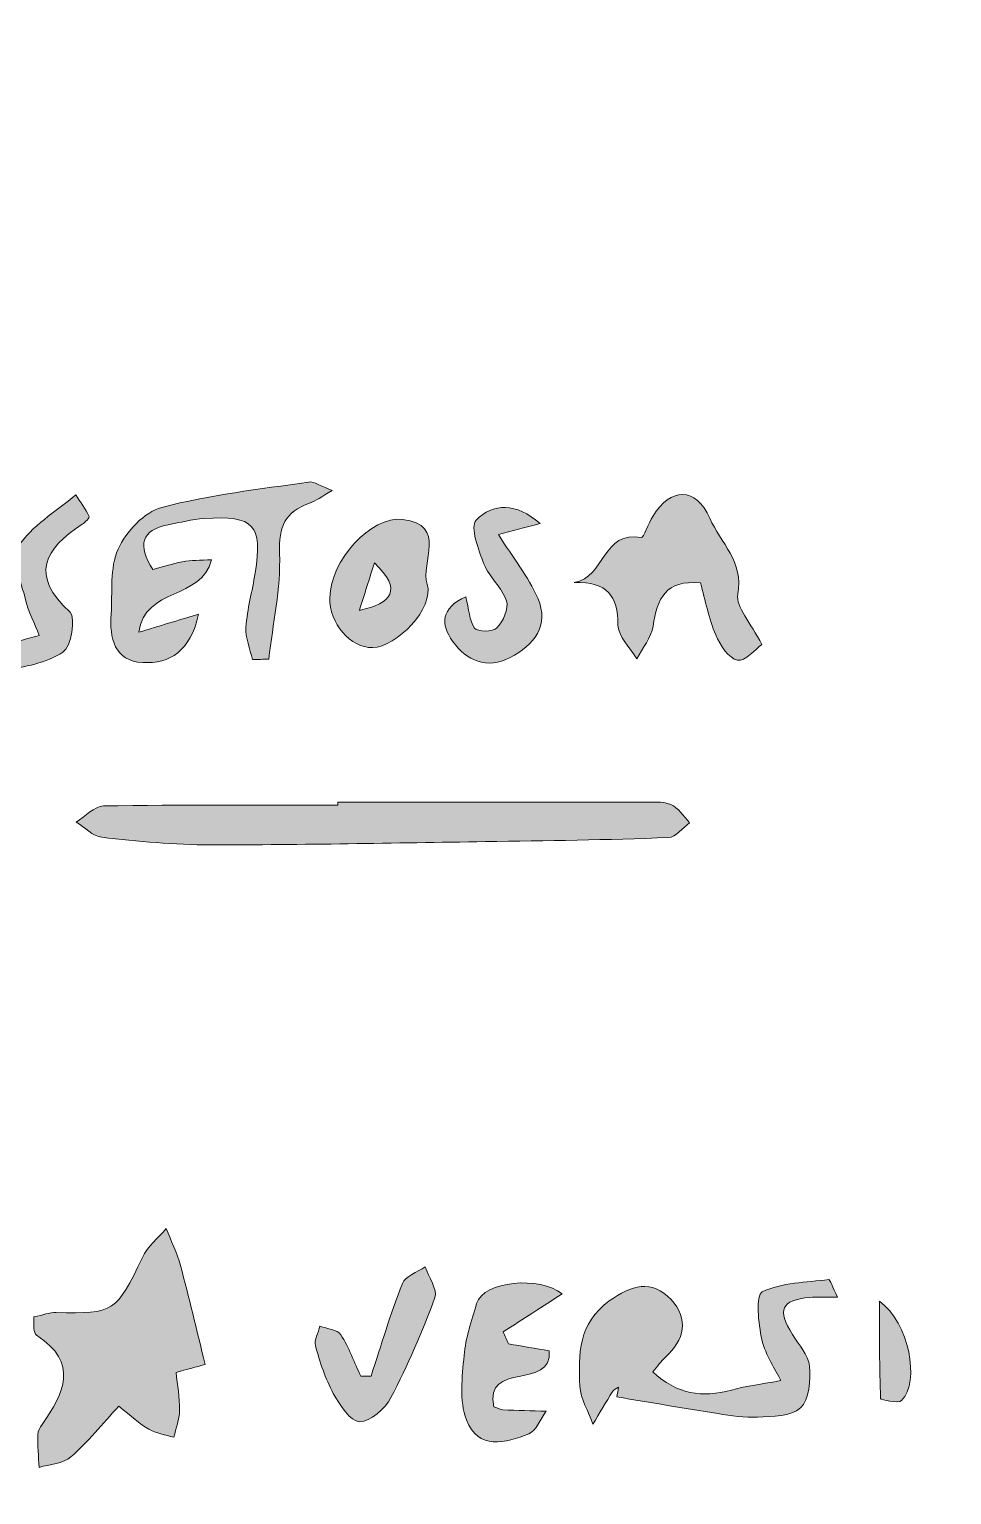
# Model space of a CAD drawing. Header units: inches. Extents: x 131 to 633, y -366 to -24.
# Drawn here: x 447.6 to 510.4, y -193.8 to -94 of the extents above; entities that cross this region are included whole.
import ezdxf

# ---------------------------------------------------------------- set-up
doc = ezdxf.new("R2010")
doc.units = ezdxf.units.IN
doc.header["$MEASUREMENT"] = 0
doc.layers.add('Layer 1', color=7, linetype='Continuous')

# ---------------------------------------------------------------- blocks, each defined once
blk = doc.blocks.new('block 3')
at = {"layer": 'Layer 1', "true_color": 0xffffff}
h = blk.add_hatch(color=7, dxfattribs=at)
h.dxf.hatch_style = 2
edge = h.paths.add_edge_path()
edge.add_spline(control_points=[(468.211, -125.441), (467.475, -125.858), (467.098, -126.15), (466.671, -126.299), (465.014, -126.878), (464.568, -127.894), (464.637, -129.715), (464.728, -132.102), (464.176, -134.512), (463.901, -136.913), (463.529, -136.923), (463.158, -136.933), (462.787, -136.943), (462.628, -136.208), (462.298, -135.46), (462.348, -134.739), (462.433, -133.504), (462.784, -132.29), (462.974, -131.059), (463.486, -127.742), (462.928, -127.134), (459.496, -127.341), (458.674, -127.391), (457.862, -127.613), (457.049, -127.774), (455.214, -128.136), (454.965, -129.145), (456.008, -130.816), (456.646, -130.644), (457.327, -130.413), (458.028, -130.286), (458.618, -130.179), (459.23, -130.194), (460.014, -130.143), (459.328, -132.905), (455.471, -131.984), (455.059, -135.084), (456.526, -134.64), (457.639, -134.303), (459.128, -133.852), (458.581, -136.358), (457.166, -137.245), (455.322, -137.147), (453.378, -137.044), (453.06, -135.479), (453.17, -133.847), (453.27, -132.356), (453.068, -130.711), (453.647, -129.427), (454.18, -128.242), (455.431, -126.896), (456.619, -126.584), (459.878, -125.728), (463.267, -125.357), (466.614, -124.857), (466.998, -124.8), (467.442, -125.146), (468.211, -125.441)], knot_values=[0, 0, 0, 0, 1, 1, 1, 2, 2, 2, 3, 3, 3, 4, 4, 4, 5, 5, 5, 6, 6, 6, 7, 7, 7, 8, 8, 8, 9, 9, 9, 10, 10, 10, 11, 11, 11, 12, 12, 12, 13, 13, 13, 14, 14, 14, 15, 15, 15, 16, 16, 16, 17, 17, 17, 18, 18, 18, 19, 19, 19, 19], degree=3, periodic=1)
h = blk.add_hatch(color=7, dxfattribs=at)
h.dxf.hatch_style = 2
edge = h.paths.add_edge_path()
edge.add_spline(control_points=[(497.466, -135.923), (497.036, -136.224), (496.324, -137.091), (495.811, -136.985), (495.214, -136.863), (494.624, -135.96), (494.331, -135.269), (493.856, -134.146), (493.625, -132.92), (493.288, -131.727), (490.913, -131.495), (490.332, -132.814), (490.062, -134.669), (489.947, -135.451), (489.338, -136.161), (488.954, -136.904), (488.503, -136.13), (487.679, -135.359), (487.675, -134.583), (487.664, -132.619), (486.985, -131.624), (484.69, -131.708), (486.814, -131.344), (486.641, -128.095), (489.269, -128.644), (489.415, -128.674), (489.739, -127.676), (490.037, -127.193), (491.274, -125.19), (492.966, -125.183), (493.925, -127.327), (494.663, -128.977), (496.241, -130.274), (495.833, -132.502), (495.677, -133.358), (496.712, -134.431), (497.466, -135.923)], knot_values=[0, 0, 0, 0, 1, 1, 1, 2, 2, 2, 3, 3, 3, 4, 4, 4, 5, 5, 5, 6, 6, 6, 7, 7, 7, 8, 8, 8, 9, 9, 9, 10, 10, 10, 11, 11, 11, 12, 12, 12, 12], degree=3, periodic=1)
h = blk.add_hatch(color=7, dxfattribs=at)
h.dxf.hatch_style = 2
edge = h.paths.add_edge_path()
edge.add_spline(control_points=[(444.918, -136.232), (446.445, -135.806), (447.362, -135.55), (448.278, -135.295), (447.961, -134.49), (447.552, -133.707), (447.348, -132.874), (447.053, -131.67), (446.327, -130.058), (446.822, -129.283), (447.741, -127.845), (449.41, -126.887), (450.766, -125.728), (451.08, -126.216), (451.422, -126.691), (451.68, -127.207), (451.719, -127.285), (451.402, -127.6), (451.201, -127.731), (448.622, -129.412), (447.627, -131.199), (450.376, -133.726), (450.768, -134.087), (450.451, -136.065), (449.892, -136.436), (448.766, -137.185), (447.262, -137.448), (445.876, -137.658), (445.603, -137.7), (445.157, -136.605), (444.918, -136.232)], knot_values=[0, 0, 0, 0, 1, 1, 1, 2, 2, 2, 3, 3, 3, 4, 4, 4, 5, 5, 5, 6, 6, 6, 7, 7, 7, 8, 8, 8, 9, 9, 9, 10, 10, 10, 10], degree=3, periodic=1)
h = blk.add_hatch(color=7, dxfattribs=at)
h.dxf.hatch_style = 2
edge = h.paths.add_edge_path()
edge.add_spline(control_points=[(479.533, -128.437), (480.523, -130.001), (481.569, -131.291), (482.211, -132.758), (483.034, -134.634), (481.965, -135.962), (480.338, -136.804), (478.744, -137.629), (477.385, -137.028), (476.419, -135.69), (475.589, -134.542), (475.614, -133.441), (477.318, -132.666), (477.526, -133.514), (477.543, -134.289), (477.918, -134.807), (478.103, -135.064), (479.184, -135.067), (479.435, -134.794), (479.856, -134.337), (480.256, -133.462), (480.088, -132.952), (479.79, -132.043), (478.912, -131.336), (478.553, -130.434), (478.173, -129.476), (477.597, -127.891), (478.016, -127.457), (479.162, -126.269), (480.741, -126.26), (482.37, -127.683), (481.281, -127.973), (480.485, -128.184), (479.533, -128.437)], knot_values=[0, 0, 0, 0, 1, 1, 1, 2, 2, 2, 3, 3, 3, 4, 4, 4, 5, 5, 5, 6, 6, 6, 7, 7, 7, 8, 8, 8, 9, 9, 9, 10, 10, 10, 11, 11, 11, 11], degree=3, periodic=1)
h = blk.add_hatch(color=7, dxfattribs=at)
h.dxf.hatch_style = 2
edge = h.paths.add_edge_path()
edge.add_spline(control_points=[(468.056, -132.731), (468.105, -130.194), (470.848, -127.147), (473.009, -127.402), (476.084, -127.765), (474.213, -130.352), (474.681, -131.814), (475.206, -133.453), (472.569, -136.091), (470.983, -136.125), (469.455, -136.157), (468.021, -134.495), (468.056, -132.731)], knot_values=[0, 0, 0, 0, 1, 1, 1, 2, 2, 2, 3, 3, 3, 4, 4, 4, 4], degree=3, periodic=1)
edge = h.paths.add_edge_path()
edge.add_spline(control_points=[(471.091, -130.362), (470.751, -131.439), (470.411, -132.516), (470.071, -133.593), (472.266, -133.126), (473.044, -132.192), (471.091, -130.362)], knot_values=[0, 0, 0, 0, 1, 1, 1, 2, 2, 2, 2], degree=3, periodic=1)
h = blk.add_hatch(color=7, dxfattribs=at)
h.dxf.hatch_style = 2
edge = h.paths.add_edge_path()
edge.add_spline(control_points=[(468.614, -146.65), (475.507, -146.65), (482.4, -146.647), (489.292, -146.654), (489.956, -146.655), (490.682, -146.568), (491.263, -146.805), (491.777, -147.014), (492.129, -147.619), (492.552, -148.049), (492.076, -148.402), (491.61, -149.043), (491.121, -149.061), (486.969, -149.218), (482.812, -149.273), (478.657, -149.335), (472.428, -149.429), (466.198, -149.559), (459.968, -149.559), (457.488, -149.558), (455.002, -149.312), (452.533, -149.04), (451.923, -148.972), (451.373, -148.366), (450.795, -148.007), (451.415, -147.625), (452.03, -146.921), (452.656, -146.91), (457.974, -146.822), (463.294, -146.86), (468.614, -146.86), (468.614, -146.79), (468.614, -146.72), (468.614, -146.65)], knot_values=[0, 0, 0, 0, 1, 1, 1, 2, 2, 2, 3, 3, 3, 4, 4, 4, 5, 5, 5, 6, 6, 6, 7, 7, 7, 8, 8, 8, 9, 9, 9, 10, 10, 10, 11, 11, 11, 11], degree=3, periodic=1)
h = blk.add_hatch(color=7, dxfattribs=at)
h.dxf.hatch_style = 2
edge = h.paths.add_edge_path()
edge.add_spline(control_points=[(447.912, -181.69), (448.5, -181.57), (448.972, -181.381), (449.438, -181.392), (453.377, -181.488), (453.543, -181.354), (455.302, -177.637), (455.654, -176.893), (456.376, -176.325), (456.927, -175.676), (457.253, -176.516), (457.657, -177.335), (457.891, -178.201), (458.472, -180.348), (458.974, -182.516), (459.572, -184.933), (459.339, -184.996), (458.591, -185.198), (457.589, -185.469), (457.677, -186.303), (457.844, -187.182), (457.835, -188.058), (457.829, -188.669), (457.581, -189.276), (457.441, -189.885), (456.867, -189.707), (456.243, -189.618), (455.733, -189.328), (455.102, -188.97), (454.564, -188.445), (453.688, -187.759), (452.571, -188.974), (451.595, -190.208), (450.429, -191.226), (449.903, -191.685), (448.999, -191.713), (448.266, -191.936), (448.231, -191.19), (448.17, -190.443), (448.175, -189.697), (448.177, -189.468), (448.325, -189.214), (448.467, -189.015), (449.988, -186.886), (450.98, -184.802), (448.09, -182.942), (447.979, -182.871), (447.947, -182.646), (447.918, -182.485), (447.89, -182.326), (447.912, -182.157), (447.912, -181.69)], knot_values=[0, 0, 0, 0, 1, 1, 1, 2, 2, 2, 3, 3, 3, 4, 4, 4, 5, 5, 5, 6, 6, 6, 7, 7, 7, 8, 8, 8, 9, 9, 9, 10, 10, 10, 11, 11, 11, 12, 12, 12, 13, 13, 13, 14, 14, 14, 15, 15, 15, 16, 16, 16, 17, 17, 17, 17], degree=3, periodic=1)
h = blk.add_hatch(color=7, dxfattribs=at)
h.dxf.hatch_style = 2
edge = h.paths.add_edge_path()
edge.add_spline(control_points=[(470.867, -185.718), (471.561, -183.614), (472.185, -181.481), (472.999, -179.424), (473.199, -178.916), (474.016, -178.652), (474.55, -178.276), (474.79, -178.985), (475.405, -179.831), (475.206, -180.38), (474.36, -182.702), (473.368, -184.987), (472.22, -187.176), (471.82, -187.937), (470.807, -188.843), (470.088, -188.83), (469.468, -188.819), (468.727, -187.677), (468.297, -186.894), (467.745, -185.888), (467.386, -184.758), (467.079, -183.644), (466.974, -183.26), (467.273, -182.763), (467.388, -182.318), (467.873, -182.504), (468.572, -182.55), (468.803, -182.903), (469.372, -183.771), (469.725, -184.78), (470.166, -185.732), (470.4, -185.727), (470.633, -185.723), (470.867, -185.718)], knot_values=[0, 0, 0, 0, 1, 1, 1, 2, 2, 2, 3, 3, 3, 4, 4, 4, 5, 5, 5, 6, 6, 6, 7, 7, 7, 8, 8, 8, 9, 9, 9, 10, 10, 10, 11, 11, 11, 11], degree=3, periodic=1)
h = blk.add_hatch(color=7, dxfattribs=at)
h.dxf.hatch_style = 2
edge = h.paths.add_edge_path()
edge.add_spline(control_points=[(483.876, -180.122), (482.576, -180.961), (481.217, -181.838), (479.858, -182.714), (479.977, -182.985), (480.096, -183.256), (480.215, -183.527), (481.147, -183.685), (482.08, -183.843), (482.992, -183.998), (483.228, -186.704), (478.551, -184.661), (479.215, -187.813), (479.532, -187.919), (479.684, -188.009), (479.839, -188.016), (480.819, -188.057), (481.8, -188.08), (482.781, -188.109), (482.398, -188.64), (482.125, -189.444), (481.611, -189.651), (480.03, -190.288), (478.13, -190.752), (477.352, -188.698), (476.86, -187.4), (477.069, -185.778), (477.197, -184.322), (477.301, -183.122), (477.704, -181.938), (478.054, -180.771), (478.514, -179.235), (482.362, -178.897), (483.876, -180.122)], knot_values=[0, 0, 0, 0, 1, 1, 1, 2, 2, 2, 3, 3, 3, 4, 4, 4, 5, 5, 5, 6, 6, 6, 7, 7, 7, 8, 8, 8, 9, 9, 9, 10, 10, 10, 11, 11, 11, 11], degree=3, periodic=1)
h = blk.add_hatch(color=7, dxfattribs=at)
h.dxf.hatch_style = 2
edge = h.paths.add_edge_path()
edge.add_spline(control_points=[(502.616, -180.353), (501.689, -180.353), (501.212, -180.312), (500.745, -180.36), (498.781, -180.559), (498.487, -181.209), (499.545, -182.88), (499.987, -183.578), (500.641, -184.291), (500.707, -185.041), (500.792, -185.997), (500.688, -187.32), (500.094, -187.889), (499.478, -188.478), (498.186, -188.454), (497.179, -188.514), (496.283, -188.568), (495.365, -188.412), (494.469, -188.273), (492.177, -187.916), (489.892, -187.517), (487.604, -187.135), (487.637, -186.918), (487.67, -186.701), (487.703, -186.483), (487.572, -186.569), (487.393, -186.626), (487.318, -186.747), (486.856, -187.489), (486.418, -188.246), (485.971, -188.998), (485.661, -188.133), (485.129, -187.279), (485.083, -186.399), (484.971, -184.245), (484.973, -182.122), (487.083, -180.6), (488.581, -179.52), (489.965, -179.116), (491.284, -180.514), (492.532, -181.836), (492.198, -183.239), (490.897, -184.443), (490.605, -184.714), (490.374, -185.049), (490.047, -185.434), (491.666, -186.96), (493.415, -187.219), (495.391, -186.673), (496.299, -186.422), (497.244, -186.31), (498.765, -186.024), (498.417, -185.306), (497.723, -184.32), (497.471, -183.231), (497.222, -182.158), (497.047, -180.211), (497.492, -179.995), (498.828, -179.348), (500.481, -179.344), (502.018, -179.152), (502.117, -179.139), (502.282, -179.666), (502.616, -180.353)], knot_values=[0, 0, 0, 0, 1, 1, 1, 2, 2, 2, 3, 3, 3, 4, 4, 4, 5, 5, 5, 6, 6, 6, 7, 7, 7, 8, 8, 8, 9, 9, 9, 10, 10, 10, 11, 11, 11, 12, 12, 12, 13, 13, 13, 14, 14, 14, 15, 15, 15, 16, 16, 16, 17, 17, 17, 18, 18, 18, 19, 19, 19, 20, 20, 20, 21, 21, 21, 21], degree=3, periodic=1)
h = blk.add_hatch(color=7, dxfattribs=at)
h.dxf.hatch_style = 2
edge = h.paths.add_edge_path()
edge.add_spline(control_points=[(505.483, -180.623), (507.503, -182.083), (508.251, -186.097), (506.978, -187.38), (506.753, -187.608), (505.551, -187.325), (505.548, -187.249), (505.467, -185.134), (505.483, -183.015), (505.483, -180.623)], knot_values=[0, 0, 0, 0, 1, 1, 1, 2, 2, 2, 3, 3, 3, 3], degree=3, periodic=1)
at = {"layer": 'Layer 1', "lineweight": 0}
for points, knots in [([(130.614, -23.801), (298.166, -23.801), (465.718, -23.801), (633.325, -23.801), (633.325, -137.677), (633.325, -251.57), (633.325, -365.544), (465.792, -365.544), (298.203, -365.544), (130.614, -365.544), (130.614, -251.68), (130.614, -137.75), (130.614, -23.801)], [0, 0, 0, 0, 1, 1, 1, 2, 2, 2, 3, 3, 3, 4, 4, 4, 4]), ([(468.211, -125.441), (467.442, -125.146), (466.998, -124.8), (466.614, -124.857), (463.267, -125.357), (459.878, -125.728), (456.619, -126.584), (455.431, -126.896), (454.18, -128.242), (453.647, -129.427), (453.068, -130.711), (453.27, -132.356), (453.17, -133.847), (453.06, -135.479), (453.378, -137.044), (455.322, -137.147), (457.166, -137.245), (458.581, -136.358), (459.128, -133.852), (457.639, -134.303), (456.526, -134.64), (455.059, -135.084), (455.471, -131.984), (459.328, -132.905), (460.014, -130.143), (459.23, -130.194), (458.618, -130.179), (458.028, -130.286), (457.327, -130.413), (456.646, -130.644), (456.008, -130.816), (454.965, -129.145), (455.214, -128.136), (457.049, -127.774), (457.862, -127.613), (458.674, -127.391), (459.496, -127.341), (462.928, -127.134), (463.486, -127.742), (462.974, -131.059), (462.784, -132.29), (462.433, -133.504), (462.348, -134.739), (462.298, -135.46), (462.628, -136.208), (462.787, -136.943), (463.158, -136.933), (463.529, -136.923), (463.901, -136.913), (464.176, -134.512), (464.728, -132.102), (464.637, -129.715), (464.568, -127.894), (465.014, -126.878), (466.671, -126.299), (467.098, -126.15), (467.475, -125.858), (468.211, -125.441)], [0, 0, 0, 0, 1, 1, 1, 2, 2, 2, 3, 3, 3, 4, 4, 4, 5, 5, 5, 6, 6, 6, 7, 7, 7, 8, 8, 8, 9, 9, 9, 10, 10, 10, 11, 11, 11, 12, 12, 12, 13, 13, 13, 14, 14, 14, 15, 15, 15, 16, 16, 16, 17, 17, 17, 18, 18, 18, 19, 19, 19, 19]), ([(468.211, -125.441), (467.475, -125.858), (467.098, -126.15), (466.671, -126.299), (465.014, -126.878), (464.568, -127.894), (464.637, -129.715), (464.728, -132.102), (464.176, -134.512), (463.901, -136.913), (463.529, -136.923), (463.158, -136.933), (462.787, -136.943), (462.628, -136.208), (462.298, -135.46), (462.348, -134.739), (462.433, -133.504), (462.784, -132.29), (462.974, -131.059), (463.486, -127.742), (462.928, -127.134), (459.496, -127.341), (458.674, -127.391), (457.862, -127.613), (457.049, -127.774), (455.214, -128.136), (454.965, -129.145), (456.008, -130.816), (456.646, -130.644), (457.327, -130.413), (458.028, -130.286), (458.618, -130.179), (459.23, -130.194), (460.014, -130.143), (459.328, -132.905), (455.471, -131.984), (455.059, -135.084), (456.526, -134.64), (457.639, -134.303), (459.128, -133.852), (458.581, -136.358), (457.166, -137.245), (455.322, -137.147), (453.378, -137.044), (453.06, -135.479), (453.17, -133.847), (453.27, -132.356), (453.068, -130.711), (453.647, -129.427), (454.18, -128.242), (455.431, -126.896), (456.619, -126.584), (459.878, -125.728), (463.267, -125.357), (466.614, -124.857), (466.998, -124.8), (467.442, -125.146), (468.211, -125.441)], [0, 0, 0, 0, 1, 1, 1, 2, 2, 2, 3, 3, 3, 4, 4, 4, 5, 5, 5, 6, 6, 6, 7, 7, 7, 8, 8, 8, 9, 9, 9, 10, 10, 10, 11, 11, 11, 12, 12, 12, 13, 13, 13, 14, 14, 14, 15, 15, 15, 16, 16, 16, 17, 17, 17, 18, 18, 18, 19, 19, 19, 19]), ([(497.466, -135.923), (496.712, -134.431), (495.677, -133.358), (495.833, -132.502), (496.241, -130.274), (494.663, -128.977), (493.925, -127.327), (492.966, -125.183), (491.274, -125.19), (490.037, -127.193), (489.739, -127.676), (489.415, -128.674), (489.269, -128.644), (486.641, -128.095), (486.814, -131.344), (484.69, -131.708), (486.985, -131.624), (487.664, -132.619), (487.675, -134.583), (487.679, -135.359), (488.503, -136.13), (488.954, -136.904), (489.338, -136.161), (489.947, -135.451), (490.062, -134.669), (490.332, -132.814), (490.913, -131.495), (493.288, -131.727), (493.625, -132.92), (493.856, -134.146), (494.331, -135.269), (494.624, -135.96), (495.214, -136.863), (495.811, -136.985), (496.324, -137.091), (497.036, -136.224), (497.466, -135.923)], [0, 0, 0, 0, 1, 1, 1, 2, 2, 2, 3, 3, 3, 4, 4, 4, 5, 5, 5, 6, 6, 6, 7, 7, 7, 8, 8, 8, 9, 9, 9, 10, 10, 10, 11, 11, 11, 12, 12, 12, 12]), ([(497.466, -135.923), (497.036, -136.224), (496.324, -137.091), (495.811, -136.985), (495.214, -136.863), (494.624, -135.96), (494.331, -135.269), (493.856, -134.146), (493.625, -132.92), (493.288, -131.727), (490.913, -131.495), (490.332, -132.814), (490.062, -134.669), (489.947, -135.451), (489.338, -136.161), (488.954, -136.904), (488.503, -136.13), (487.679, -135.359), (487.675, -134.583), (487.664, -132.619), (486.985, -131.624), (484.69, -131.708), (486.814, -131.344), (486.641, -128.095), (489.269, -128.644), (489.415, -128.674), (489.739, -127.676), (490.037, -127.193), (491.274, -125.19), (492.966, -125.183), (493.925, -127.327), (494.663, -128.977), (496.241, -130.274), (495.833, -132.502), (495.677, -133.358), (496.712, -134.431), (497.466, -135.923)], [0, 0, 0, 0, 1, 1, 1, 2, 2, 2, 3, 3, 3, 4, 4, 4, 5, 5, 5, 6, 6, 6, 7, 7, 7, 8, 8, 8, 9, 9, 9, 10, 10, 10, 11, 11, 11, 12, 12, 12, 12]), ([(444.918, -136.232), (445.157, -136.605), (445.603, -137.7), (445.876, -137.658), (447.262, -137.448), (448.766, -137.185), (449.892, -136.436), (450.451, -136.065), (450.768, -134.087), (450.376, -133.726), (447.627, -131.199), (448.622, -129.412), (451.201, -127.731), (451.402, -127.6), (451.719, -127.285), (451.68, -127.207), (451.422, -126.691), (451.08, -126.216), (450.766, -125.728), (449.41, -126.887), (447.741, -127.845), (446.822, -129.283), (446.327, -130.058), (447.053, -131.67), (447.348, -132.874), (447.552, -133.707), (447.961, -134.49), (448.278, -135.295), (447.362, -135.55), (446.445, -135.806), (444.918, -136.232)], [0, 0, 0, 0, 1, 1, 1, 2, 2, 2, 3, 3, 3, 4, 4, 4, 5, 5, 5, 6, 6, 6, 7, 7, 7, 8, 8, 8, 9, 9, 9, 10, 10, 10, 10]), ([(444.918, -136.232), (446.445, -135.806), (447.362, -135.55), (448.278, -135.295), (447.961, -134.49), (447.552, -133.707), (447.348, -132.874), (447.053, -131.67), (446.327, -130.058), (446.822, -129.283), (447.741, -127.845), (449.41, -126.887), (450.766, -125.728), (451.08, -126.216), (451.422, -126.691), (451.68, -127.207), (451.719, -127.285), (451.402, -127.6), (451.201, -127.731), (448.622, -129.412), (447.627, -131.199), (450.376, -133.726), (450.768, -134.087), (450.451, -136.065), (449.892, -136.436), (448.766, -137.185), (447.262, -137.448), (445.876, -137.658), (445.603, -137.7), (445.157, -136.605), (444.918, -136.232)], [0, 0, 0, 0, 1, 1, 1, 2, 2, 2, 3, 3, 3, 4, 4, 4, 5, 5, 5, 6, 6, 6, 7, 7, 7, 8, 8, 8, 9, 9, 9, 10, 10, 10, 10]), ([(479.533, -128.437), (480.485, -128.184), (481.281, -127.973), (482.37, -127.683), (480.741, -126.26), (479.162, -126.269), (478.016, -127.457), (477.597, -127.891), (478.173, -129.476), (478.553, -130.434), (478.912, -131.336), (479.79, -132.043), (480.088, -132.952), (480.256, -133.462), (479.856, -134.337), (479.435, -134.794), (479.184, -135.067), (478.103, -135.064), (477.918, -134.807), (477.543, -134.289), (477.526, -133.514), (477.318, -132.666), (475.614, -133.441), (475.589, -134.542), (476.419, -135.69), (477.385, -137.028), (478.744, -137.629), (480.338, -136.804), (481.965, -135.962), (483.034, -134.634), (482.211, -132.758), (481.569, -131.291), (480.523, -130.001), (479.533, -128.437)], [0, 0, 0, 0, 1, 1, 1, 2, 2, 2, 3, 3, 3, 4, 4, 4, 5, 5, 5, 6, 6, 6, 7, 7, 7, 8, 8, 8, 9, 9, 9, 10, 10, 10, 11, 11, 11, 11]), ([(479.533, -128.437), (480.523, -130.001), (481.569, -131.291), (482.211, -132.758), (483.034, -134.634), (481.965, -135.962), (480.338, -136.804), (478.744, -137.629), (477.385, -137.028), (476.419, -135.69), (475.589, -134.542), (475.614, -133.441), (477.318, -132.666), (477.526, -133.514), (477.543, -134.289), (477.918, -134.807), (478.103, -135.064), (479.184, -135.067), (479.435, -134.794), (479.856, -134.337), (480.256, -133.462), (480.088, -132.952), (479.79, -132.043), (478.912, -131.336), (478.553, -130.434), (478.173, -129.476), (477.597, -127.891), (478.016, -127.457), (479.162, -126.269), (480.741, -126.26), (482.37, -127.683), (481.281, -127.973), (480.485, -128.184), (479.533, -128.437)], [0, 0, 0, 0, 1, 1, 1, 2, 2, 2, 3, 3, 3, 4, 4, 4, 5, 5, 5, 6, 6, 6, 7, 7, 7, 8, 8, 8, 9, 9, 9, 10, 10, 10, 11, 11, 11, 11]), ([(468.056, -132.731), (468.021, -134.495), (469.455, -136.157), (470.983, -136.125), (472.569, -136.091), (475.206, -133.453), (474.681, -131.814), (474.213, -130.352), (476.084, -127.765), (473.009, -127.402), (470.848, -127.147), (468.105, -130.194), (468.056, -132.731)], [0, 0, 0, 0, 1, 1, 1, 2, 2, 2, 3, 3, 3, 4, 4, 4, 4]), ([(468.056, -132.731), (468.105, -130.194), (470.848, -127.147), (473.009, -127.402), (476.084, -127.765), (474.213, -130.352), (474.681, -131.814), (475.206, -133.453), (472.569, -136.091), (470.983, -136.125), (469.455, -136.157), (468.021, -134.495), (468.056, -132.731)], [0, 0, 0, 0, 1, 1, 1, 2, 2, 2, 3, 3, 3, 4, 4, 4, 4]), ([(471.091, -130.362), (470.751, -131.439), (470.411, -132.516), (470.071, -133.593), (472.266, -133.126), (473.044, -132.192), (471.091, -130.362)], [0, 0, 0, 0, 1, 1, 1, 2, 2, 2, 2]), ([(471.091, -130.362), (473.044, -132.192), (472.266, -133.126), (470.071, -133.593), (470.411, -132.516), (470.751, -131.439), (471.091, -130.362)], [0, 0, 0, 0, 1, 1, 1, 2, 2, 2, 2]), ([(468.614, -146.65), (468.614, -146.72), (468.614, -146.79), (468.614, -146.86), (463.294, -146.86), (457.974, -146.822), (452.656, -146.91), (452.03, -146.921), (451.415, -147.625), (450.795, -148.007), (451.373, -148.366), (451.923, -148.972), (452.533, -149.04), (455.002, -149.312), (457.488, -149.558), (459.968, -149.559), (466.198, -149.559), (472.428, -149.429), (478.657, -149.335), (482.812, -149.273), (486.969, -149.218), (491.121, -149.061), (491.61, -149.043), (492.076, -148.402), (492.552, -148.049), (492.129, -147.619), (491.777, -147.014), (491.263, -146.805), (490.682, -146.568), (489.956, -146.655), (489.292, -146.654), (482.4, -146.647), (475.507, -146.65), (468.614, -146.65)], [0, 0, 0, 0, 1, 1, 1, 2, 2, 2, 3, 3, 3, 4, 4, 4, 5, 5, 5, 6, 6, 6, 7, 7, 7, 8, 8, 8, 9, 9, 9, 10, 10, 10, 11, 11, 11, 11]), ([(468.614, -146.65), (475.507, -146.65), (482.4, -146.647), (489.292, -146.654), (489.956, -146.655), (490.682, -146.568), (491.263, -146.805), (491.777, -147.014), (492.129, -147.619), (492.552, -148.049), (492.076, -148.402), (491.61, -149.043), (491.121, -149.061), (486.969, -149.218), (482.812, -149.273), (478.657, -149.335), (472.428, -149.429), (466.198, -149.559), (459.968, -149.559), (457.488, -149.558), (455.002, -149.312), (452.533, -149.04), (451.923, -148.972), (451.373, -148.366), (450.795, -148.007), (451.415, -147.625), (452.03, -146.921), (452.656, -146.91), (457.974, -146.822), (463.294, -146.86), (468.614, -146.86), (468.614, -146.79), (468.614, -146.72), (468.614, -146.65)], [0, 0, 0, 0, 1, 1, 1, 2, 2, 2, 3, 3, 3, 4, 4, 4, 5, 5, 5, 6, 6, 6, 7, 7, 7, 8, 8, 8, 9, 9, 9, 10, 10, 10, 11, 11, 11, 11]), ([(447.912, -181.69), (447.912, -182.157), (447.89, -182.326), (447.918, -182.485), (447.947, -182.646), (447.979, -182.871), (448.09, -182.942), (450.98, -184.802), (449.988, -186.886), (448.467, -189.015), (448.325, -189.214), (448.177, -189.468), (448.175, -189.697), (448.17, -190.443), (448.231, -191.19), (448.266, -191.936), (448.999, -191.713), (449.903, -191.685), (450.429, -191.226), (451.595, -190.208), (452.571, -188.974), (453.688, -187.759), (454.564, -188.445), (455.102, -188.97), (455.733, -189.328), (456.243, -189.618), (456.867, -189.707), (457.441, -189.885), (457.581, -189.276), (457.829, -188.669), (457.835, -188.058), (457.844, -187.182), (457.677, -186.303), (457.589, -185.469), (458.591, -185.198), (459.339, -184.996), (459.572, -184.933), (458.974, -182.516), (458.472, -180.348), (457.891, -178.201), (457.657, -177.335), (457.253, -176.516), (456.927, -175.676), (456.376, -176.325), (455.654, -176.893), (455.302, -177.637), (453.543, -181.354), (453.377, -181.488), (449.438, -181.392), (448.972, -181.381), (448.5, -181.57), (447.912, -181.69)], [0, 0, 0, 0, 1, 1, 1, 2, 2, 2, 3, 3, 3, 4, 4, 4, 5, 5, 5, 6, 6, 6, 7, 7, 7, 8, 8, 8, 9, 9, 9, 10, 10, 10, 11, 11, 11, 12, 12, 12, 13, 13, 13, 14, 14, 14, 15, 15, 15, 16, 16, 16, 17, 17, 17, 17]), ([(447.912, -181.69), (448.5, -181.57), (448.972, -181.381), (449.438, -181.392), (453.377, -181.488), (453.543, -181.354), (455.302, -177.637), (455.654, -176.893), (456.376, -176.325), (456.927, -175.676), (457.253, -176.516), (457.657, -177.335), (457.891, -178.201), (458.472, -180.348), (458.974, -182.516), (459.572, -184.933), (459.339, -184.996), (458.591, -185.198), (457.589, -185.469), (457.677, -186.303), (457.844, -187.182), (457.835, -188.058), (457.829, -188.669), (457.581, -189.276), (457.441, -189.885), (456.867, -189.707), (456.243, -189.618), (455.733, -189.328), (455.102, -188.97), (454.564, -188.445), (453.688, -187.759), (452.571, -188.974), (451.595, -190.208), (450.429, -191.226), (449.903, -191.685), (448.999, -191.713), (448.266, -191.936), (448.231, -191.19), (448.17, -190.443), (448.175, -189.697), (448.177, -189.468), (448.325, -189.214), (448.467, -189.015), (449.988, -186.886), (450.98, -184.802), (448.09, -182.942), (447.979, -182.871), (447.947, -182.646), (447.918, -182.485), (447.89, -182.326), (447.912, -182.157), (447.912, -181.69)], [0, 0, 0, 0, 1, 1, 1, 2, 2, 2, 3, 3, 3, 4, 4, 4, 5, 5, 5, 6, 6, 6, 7, 7, 7, 8, 8, 8, 9, 9, 9, 10, 10, 10, 11, 11, 11, 12, 12, 12, 13, 13, 13, 14, 14, 14, 15, 15, 15, 16, 16, 16, 17, 17, 17, 17]), ([(470.867, -185.718), (470.633, -185.723), (470.4, -185.727), (470.166, -185.732), (469.725, -184.78), (469.372, -183.771), (468.803, -182.903), (468.572, -182.55), (467.873, -182.504), (467.388, -182.318), (467.273, -182.763), (466.974, -183.26), (467.079, -183.644), (467.386, -184.758), (467.745, -185.888), (468.297, -186.894), (468.727, -187.677), (469.468, -188.819), (470.088, -188.83), (470.807, -188.843), (471.82, -187.937), (472.22, -187.176), (473.368, -184.987), (474.36, -182.702), (475.206, -180.38), (475.405, -179.831), (474.79, -178.985), (474.55, -178.276), (474.016, -178.652), (473.199, -178.916), (472.999, -179.424), (472.185, -181.481), (471.561, -183.614), (470.867, -185.718)], [0, 0, 0, 0, 1, 1, 1, 2, 2, 2, 3, 3, 3, 4, 4, 4, 5, 5, 5, 6, 6, 6, 7, 7, 7, 8, 8, 8, 9, 9, 9, 10, 10, 10, 11, 11, 11, 11]), ([(470.867, -185.718), (471.561, -183.614), (472.185, -181.481), (472.999, -179.424), (473.199, -178.916), (474.016, -178.652), (474.55, -178.276), (474.79, -178.985), (475.405, -179.831), (475.206, -180.38), (474.36, -182.702), (473.368, -184.987), (472.22, -187.176), (471.82, -187.937), (470.807, -188.843), (470.088, -188.83), (469.468, -188.819), (468.727, -187.677), (468.297, -186.894), (467.745, -185.888), (467.386, -184.758), (467.079, -183.644), (466.974, -183.26), (467.273, -182.763), (467.388, -182.318), (467.873, -182.504), (468.572, -182.55), (468.803, -182.903), (469.372, -183.771), (469.725, -184.78), (470.166, -185.732), (470.4, -185.727), (470.633, -185.723), (470.867, -185.718)], [0, 0, 0, 0, 1, 1, 1, 2, 2, 2, 3, 3, 3, 4, 4, 4, 5, 5, 5, 6, 6, 6, 7, 7, 7, 8, 8, 8, 9, 9, 9, 10, 10, 10, 11, 11, 11, 11]), ([(483.876, -180.122), (482.362, -178.897), (478.514, -179.235), (478.054, -180.771), (477.704, -181.938), (477.301, -183.122), (477.197, -184.322), (477.069, -185.778), (476.86, -187.4), (477.352, -188.698), (478.13, -190.752), (480.03, -190.288), (481.611, -189.651), (482.125, -189.444), (482.398, -188.64), (482.781, -188.109), (481.8, -188.08), (480.819, -188.057), (479.839, -188.016), (479.684, -188.009), (479.532, -187.919), (479.215, -187.813), (478.551, -184.661), (483.228, -186.704), (482.992, -183.998), (482.08, -183.843), (481.147, -183.685), (480.215, -183.527), (480.096, -183.256), (479.977, -182.985), (479.858, -182.714), (481.217, -181.838), (482.576, -180.961), (483.876, -180.122)], [0, 0, 0, 0, 1, 1, 1, 2, 2, 2, 3, 3, 3, 4, 4, 4, 5, 5, 5, 6, 6, 6, 7, 7, 7, 8, 8, 8, 9, 9, 9, 10, 10, 10, 11, 11, 11, 11]), ([(483.876, -180.122), (482.576, -180.961), (481.217, -181.838), (479.858, -182.714), (479.977, -182.985), (480.096, -183.256), (480.215, -183.527), (481.147, -183.685), (482.08, -183.843), (482.992, -183.998), (483.228, -186.704), (478.551, -184.661), (479.215, -187.813), (479.532, -187.919), (479.684, -188.009), (479.839, -188.016), (480.819, -188.057), (481.8, -188.08), (482.781, -188.109), (482.398, -188.64), (482.125, -189.444), (481.611, -189.651), (480.03, -190.288), (478.13, -190.752), (477.352, -188.698), (476.86, -187.4), (477.069, -185.778), (477.197, -184.322), (477.301, -183.122), (477.704, -181.938), (478.054, -180.771), (478.514, -179.235), (482.362, -178.897), (483.876, -180.122)], [0, 0, 0, 0, 1, 1, 1, 2, 2, 2, 3, 3, 3, 4, 4, 4, 5, 5, 5, 6, 6, 6, 7, 7, 7, 8, 8, 8, 9, 9, 9, 10, 10, 10, 11, 11, 11, 11]), ([(502.616, -180.353), (502.282, -179.666), (502.117, -179.139), (502.018, -179.152), (500.481, -179.344), (498.828, -179.348), (497.492, -179.995), (497.047, -180.211), (497.222, -182.158), (497.471, -183.231), (497.723, -184.32), (498.417, -185.306), (498.765, -186.024), (497.244, -186.31), (496.299, -186.422), (495.391, -186.673), (493.415, -187.219), (491.666, -186.96), (490.047, -185.434), (490.374, -185.049), (490.605, -184.714), (490.897, -184.443), (492.198, -183.239), (492.532, -181.836), (491.284, -180.514), (489.965, -179.116), (488.581, -179.52), (487.083, -180.6), (484.973, -182.122), (484.971, -184.245), (485.083, -186.399), (485.129, -187.279), (485.661, -188.133), (485.971, -188.998), (486.418, -188.246), (486.856, -187.489), (487.318, -186.747), (487.393, -186.626), (487.572, -186.569), (487.703, -186.483), (487.67, -186.701), (487.637, -186.918), (487.604, -187.135), (489.892, -187.517), (492.177, -187.916), (494.469, -188.273), (495.365, -188.412), (496.283, -188.568), (497.179, -188.514), (498.186, -188.454), (499.478, -188.478), (500.094, -187.889), (500.688, -187.32), (500.792, -185.997), (500.707, -185.041), (500.641, -184.291), (499.987, -183.578), (499.545, -182.88), (498.487, -181.209), (498.781, -180.559), (500.745, -180.36), (501.212, -180.312), (501.689, -180.353), (502.616, -180.353)], [0, 0, 0, 0, 1, 1, 1, 2, 2, 2, 3, 3, 3, 4, 4, 4, 5, 5, 5, 6, 6, 6, 7, 7, 7, 8, 8, 8, 9, 9, 9, 10, 10, 10, 11, 11, 11, 12, 12, 12, 13, 13, 13, 14, 14, 14, 15, 15, 15, 16, 16, 16, 17, 17, 17, 18, 18, 18, 19, 19, 19, 20, 20, 20, 21, 21, 21, 21]), ([(502.616, -180.353), (501.689, -180.353), (501.212, -180.312), (500.745, -180.36), (498.781, -180.559), (498.487, -181.209), (499.545, -182.88), (499.987, -183.578), (500.641, -184.291), (500.707, -185.041), (500.792, -185.997), (500.688, -187.32), (500.094, -187.889), (499.478, -188.478), (498.186, -188.454), (497.179, -188.514), (496.283, -188.568), (495.365, -188.412), (494.469, -188.273), (492.177, -187.916), (489.892, -187.517), (487.604, -187.135), (487.637, -186.918), (487.67, -186.701), (487.703, -186.483), (487.572, -186.569), (487.393, -186.626), (487.318, -186.747), (486.856, -187.489), (486.418, -188.246), (485.971, -188.998), (485.661, -188.133), (485.129, -187.279), (485.083, -186.399), (484.971, -184.245), (484.973, -182.122), (487.083, -180.6), (488.581, -179.52), (489.965, -179.116), (491.284, -180.514), (492.532, -181.836), (492.198, -183.239), (490.897, -184.443), (490.605, -184.714), (490.374, -185.049), (490.047, -185.434), (491.666, -186.96), (493.415, -187.219), (495.391, -186.673), (496.299, -186.422), (497.244, -186.31), (498.765, -186.024), (498.417, -185.306), (497.723, -184.32), (497.471, -183.231), (497.222, -182.158), (497.047, -180.211), (497.492, -179.995), (498.828, -179.348), (500.481, -179.344), (502.018, -179.152), (502.117, -179.139), (502.282, -179.666), (502.616, -180.353)], [0, 0, 0, 0, 1, 1, 1, 2, 2, 2, 3, 3, 3, 4, 4, 4, 5, 5, 5, 6, 6, 6, 7, 7, 7, 8, 8, 8, 9, 9, 9, 10, 10, 10, 11, 11, 11, 12, 12, 12, 13, 13, 13, 14, 14, 14, 15, 15, 15, 16, 16, 16, 17, 17, 17, 18, 18, 18, 19, 19, 19, 20, 20, 20, 21, 21, 21, 21]), ([(505.483, -180.623), (505.483, -183.015), (505.467, -185.134), (505.548, -187.249), (505.551, -187.325), (506.753, -187.608), (506.978, -187.38), (508.251, -186.097), (507.503, -182.083), (505.483, -180.623)], [0, 0, 0, 0, 1, 1, 1, 2, 2, 2, 3, 3, 3, 3]), ([(505.483, -180.623), (507.503, -182.083), (508.251, -186.097), (506.978, -187.38), (506.753, -187.608), (505.551, -187.325), (505.548, -187.249), (505.467, -185.134), (505.483, -183.015), (505.483, -180.623)], [0, 0, 0, 0, 1, 1, 1, 2, 2, 2, 3, 3, 3, 3])]:
    blk.add_open_spline(points, degree=3, knots=knots, dxfattribs=at)
blk = doc.blocks.new('block 2')
at = {"layer": 'Layer 1'}
blk.add_blockref('block 3', (0, 0), dxfattribs=at)

msp = doc.modelspace()

# ---------------------------------------------------------------- block references
at = {"layer": 'Layer 1'}
msp.add_blockref('block 2', (0, 0), dxfattribs=at)

doc.saveas('drawing.dxf')
